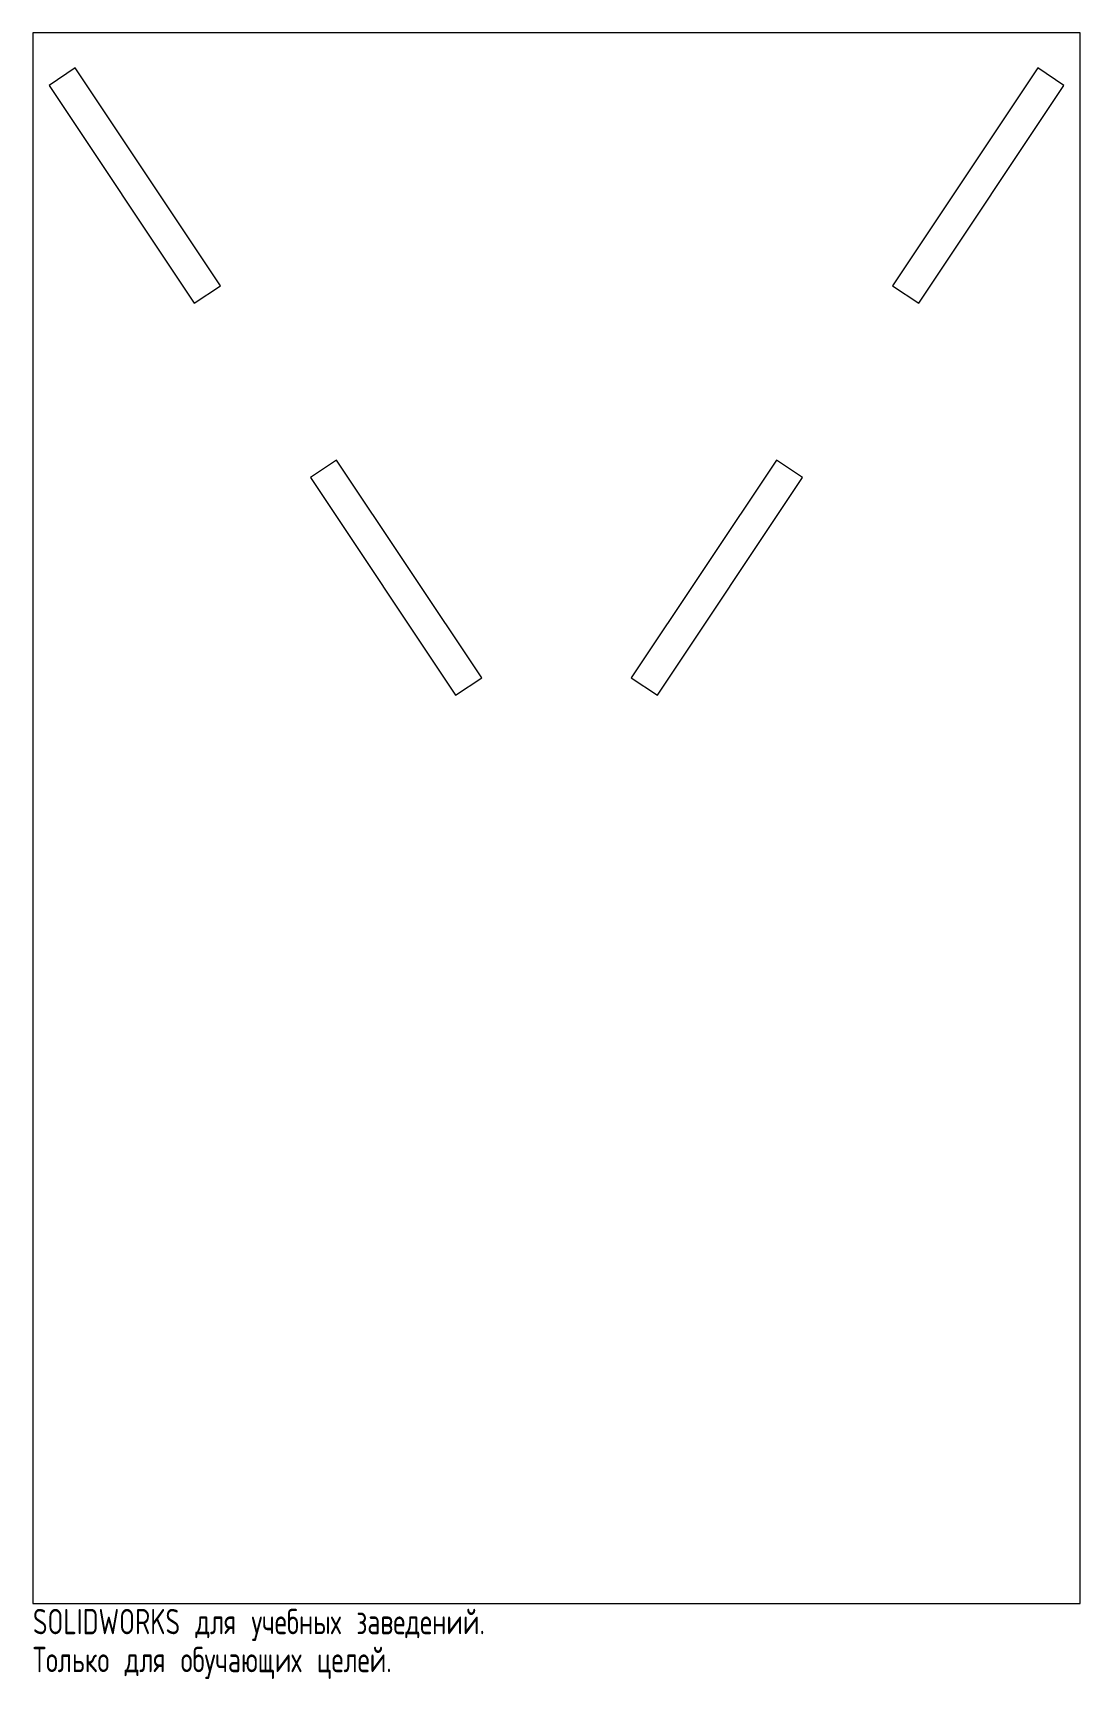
# Model space of a CAD drawing. Header units: millimetres. Extents: x -100 to 100, y -164 to 150.
import ezdxf

# ---------------------------------------------------------------- set-up
doc = ezdxf.new("R2010")
doc.units = ezdxf.units.MM
doc.styles.add('SLDTEXTSTYLE0', font='TXT', dxfattribs={"width": 0.7, "bigfont": 'bigfont'})

msp = doc.modelspace()

# ---------------------------------------------------------------- linework, layer by layer
at = {"color": 7, "linetype": 'Continuous', "lineweight": 15}
for p, q in [((100, 150), (-100, 150)), ((-100, 150), (-100, -150)), ((100, -150), (100, 150)), ((-91.93, 143.31), (-96.92, 139.98)), ((-64.2, 101.7), (-91.93, 143.31)), ((91.93, 143.31), (64.2, 101.7)), ((96.92, 139.98), (91.93, 143.31)), ((-96.92, 139.98), (-69.19, 98.38)), ((69.19, 98.38), (96.92, 139.98)), ((-69.19, 98.38), (-64.2, 101.7)), ((64.2, 101.7), (69.19, 98.38)), ((-42.01, 68.42), (-47, 65.09)), ((-14.27, 26.82), (-42.01, 68.42)), ((42.01, 68.42), (14.27, 26.82)), ((47, 65.09), (42.01, 68.42)), ((-47, 65.09), (-19.27, 23.49)), ((19.27, 23.49), (47, 65.09)), ((-19.27, 23.49), (-14.27, 26.82)), ((14.27, 26.82), (19.27, 23.49)), ((-100, -150), (100, -150))]:
    msp.add_line(p, q, dxfattribs=at)

# ---------------------------------------------------------------- texts
at = {"color": 7, "linetype": 'Continuous', "char_height": 4.83362, "attachment_point": 1, "style": 'SLDTEXTSTYLE0'}
for s, insert in [('SOLIDWORKS \\M+18474\\M+1847C\\M+18491 \\M+18485\\M+18489\\M+18475\\M+18471\\M+1847E\\M+1848D\\M+18487 \\M+18478\\M+18470\\M+18472\\M+18475\\M+18474\\M+18475\\M+1847E\\M+18479\\M+1847A.', (-100, -151.02)), ('\\M+18453\\M+18480\\M+1847C\\M+1848E\\M+1847B\\M+18480 \\M+18474\\M+1847C\\M+18491 \\M+18480\\M+18471\\M+18485\\M+18489\\M+18470\\M+18490\\M+1848B\\M+18479\\M+18487 \\M+18488\\M+18475\\M+1847C\\M+18475\\M+1847A.', (-100, -158.27))]:
    msp.add_mtext(s, dxfattribs=dict(at, insert=insert))

doc.saveas('drawing.dxf')
